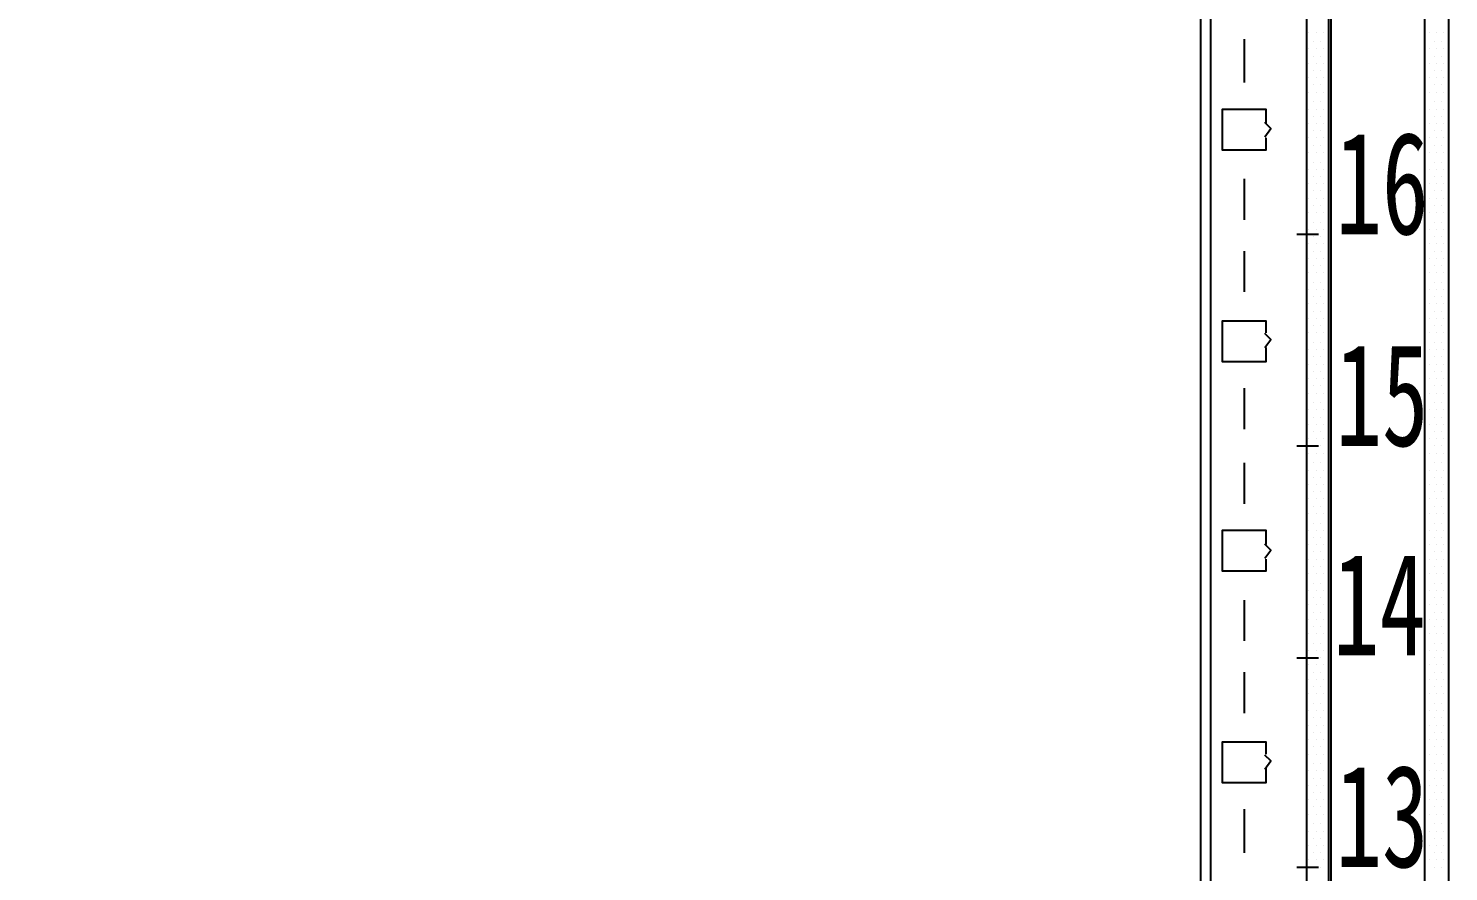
# Model space of a CAD drawing. Header units: metres. Extents: x 17 to 1264, y 17 to 859.
# Drawn here: x 392.8 to 477.8, y 272.6 to 323.1 of the extents above; entities that cross this region are included whole.
import ezdxf

# ---------------------------------------------------------------- set-up
doc = ezdxf.new("R2010")
doc.units = ezdxf.units.M
for name, color, linetype in [('LINES', 7, 'Continuous'), ('POLYLINES', 4, 'Continuous'), ('RECTS', 7, 'Continuous'), ('TEXTS', 3, 'Continuous')]:
    doc.layers.add(name, color=color, linetype=linetype)

msp = doc.modelspace()

# ---------------------------------------------------------------- linework, layer by layer
at = {"layer": 'LINES'}
for p, q in [((462.95, 121.54), (462.95, 716.83)), ((465.55, 322.42), (465.55, 319.82)), ((469.43, 322.85), (469.43, 322.85)), ((469.87, 322.85), (469.87, 322.85)), ((470.3, 322.85), (470.3, 322.85)), ((476.63, 322.85), (476.63, 322.85)), ((477.07, 322.85), (477.07, 322.85)), ((477.5, 322.85), (477.5, 322.85)), ((469.43, 321.84), (469.43, 321.84)), ((469.72, 322.27), (469.72, 322.27)), ((469.87, 321.84), (469.87, 321.84)), ((470.15, 322.27), (470.15, 322.27)), ((470.3, 321.84), (470.3, 321.84)), ((470.59, 322.27), (470.59, 322.27)), ((476.35, 322.27), (476.35, 322.27)), ((476.63, 321.84), (476.63, 321.84)), ((476.92, 322.27), (476.92, 322.27)), ((477.07, 321.84), (477.07, 321.84)), ((477.35, 322.27), (477.35, 322.27)), ((477.5, 321.84), (477.5, 321.84)), ((469.43, 320.98), (469.43, 320.98)), ((469.72, 321.41), (469.72, 321.41)), ((469.87, 320.98), (469.87, 320.98)), ((470.15, 321.41), (470.15, 321.41)), ((470.3, 320.98), (470.3, 320.98)), ((470.59, 321.41), (470.59, 321.41)), ((476.35, 321.41), (476.35, 321.41)), ((476.63, 320.98), (476.63, 320.98)), ((476.92, 321.41), (476.92, 321.41)), ((477.07, 320.98), (477.07, 320.98)), ((477.35, 321.41), (477.35, 321.41)), ((477.5, 320.98), (477.5, 320.98)), ((469.43, 320.11), (469.43, 320.11)), ((469.72, 320.54), (469.72, 320.54)), ((469.87, 320.11), (469.87, 320.11)), ((470.15, 320.54), (470.15, 320.54)), ((470.3, 320.11), (470.3, 320.11)), ((470.59, 320.54), (470.59, 320.54)), ((476.35, 320.54), (476.35, 320.54)), ((476.63, 320.11), (476.63, 320.11)), ((476.92, 320.54), (476.92, 320.54)), ((477.07, 320.11), (477.07, 320.11)), ((477.35, 320.54), (477.35, 320.54)), ((477.5, 320.11), (477.5, 320.11)), ((469.43, 319.25), (469.43, 319.25)), ((469.72, 319.68), (469.72, 319.68)), ((469.87, 319.25), (469.87, 319.25)), ((470.15, 319.68), (470.15, 319.68)), ((470.3, 319.25), (470.3, 319.25)), ((470.59, 319.68), (470.59, 319.68)), ((476.35, 319.68), (476.35, 319.68)), ((476.63, 319.25), (476.63, 319.25)), ((476.92, 319.68), (476.92, 319.68)), ((477.07, 319.25), (477.07, 319.25)), ((477.35, 319.68), (477.35, 319.68)), ((477.5, 319.25), (477.5, 319.25)), ((469.43, 318.24), (469.43, 318.24)), ((469.72, 318.67), (469.72, 318.67)), ((469.87, 318.24), (469.87, 318.24)), ((470.15, 318.67), (470.15, 318.67)), ((470.3, 318.24), (470.3, 318.24)), ((470.59, 318.67), (470.59, 318.67)), ((476.35, 318.67), (476.35, 318.67)), ((476.63, 318.24), (476.63, 318.24)), ((476.92, 318.67), (476.92, 318.67)), ((477.07, 318.24), (477.07, 318.24)), ((477.35, 318.67), (477.35, 318.67)), ((477.5, 318.24), (477.5, 318.24)), ((469.43, 317.38), (469.43, 317.38)), ((469.72, 317.81), (469.72, 317.81)), ((469.87, 317.38), (469.87, 317.38)), ((470.15, 317.81), (470.15, 317.81)), ((470.3, 317.38), (470.3, 317.38)), ((470.59, 317.81), (470.59, 317.81)), ((476.35, 317.81), (476.35, 317.81)), ((476.63, 317.38), (476.63, 317.38)), ((476.92, 317.81), (476.92, 317.81)), ((477.07, 317.38), (477.07, 317.38)), ((477.35, 317.81), (477.35, 317.81)), ((477.5, 317.38), (477.5, 317.38)), ((469.43, 316.51), (469.43, 316.51)), ((469.72, 316.94), (469.72, 316.94)), ((469.87, 316.51), (469.87, 316.51)), ((470.15, 316.94), (470.15, 316.94)), ((470.3, 316.51), (470.3, 316.51)), ((470.59, 316.94), (470.59, 316.94)), ((476.35, 316.94), (476.35, 316.94)), ((476.63, 316.51), (476.63, 316.51)), ((476.92, 316.94), (476.92, 316.94)), ((477.07, 316.51), (477.07, 316.51)), ((477.35, 316.94), (477.35, 316.94)), ((477.5, 316.51), (477.5, 316.51)), ((469.43, 315.65), (469.43, 315.65)), ((469.72, 316.08), (469.72, 316.08)), ((469.87, 315.65), (469.87, 315.65)), ((470.15, 316.08), (470.15, 316.08)), ((470.3, 315.65), (470.3, 315.65)), ((470.59, 316.08), (470.59, 316.08)), ((476.35, 316.08), (476.35, 316.08)), ((476.63, 315.65), (476.63, 315.65)), ((476.92, 316.08), (476.92, 316.08)), ((477.07, 315.65), (477.07, 315.65)), ((477.35, 316.08), (477.35, 316.08)), ((477.5, 315.65), (477.5, 315.65)), ((469.43, 314.64), (469.43, 314.64)), ((469.72, 315.07), (469.72, 315.07)), ((469.87, 314.64), (469.87, 314.64)), ((470.15, 315.07), (470.15, 315.07)), ((470.3, 314.64), (470.3, 314.64)), ((470.59, 315.07), (470.59, 315.07)), ((476.35, 315.07), (476.35, 315.07)), ((476.63, 314.64), (476.63, 314.64)), ((476.92, 315.07), (476.92, 315.07)), ((477.07, 314.64), (477.07, 314.64)), ((477.35, 315.07), (477.35, 315.07)), ((477.5, 314.64), (477.5, 314.64)), ((465.55, 314.06), (465.55, 311.62)), ((469.43, 313.78), (469.43, 313.78)), ((469.72, 314.21), (469.72, 314.21)), ((469.87, 313.78), (469.87, 313.78)), ((470.15, 314.21), (470.15, 314.21)), ((470.3, 313.78), (470.3, 313.78)), ((470.59, 314.21), (470.59, 314.21)), ((476.35, 314.21), (476.35, 314.21)), ((476.63, 313.78), (476.63, 313.78)), ((476.92, 314.21), (476.92, 314.21)), ((477.07, 313.78), (477.07, 313.78)), ((477.35, 314.21), (477.35, 314.21)), ((477.5, 313.78), (477.5, 313.78)), ((469.72, 313.34), (469.72, 313.34)), ((470.15, 313.34), (470.15, 313.34)), ((470.59, 313.34), (470.59, 313.34)), ((476.35, 313.34), (476.35, 313.34)), ((476.92, 313.34), (476.92, 313.34)), ((477.35, 313.34), (477.35, 313.34)), ((469.43, 312.91), (469.43, 312.91)), ((469.72, 312.48), (469.72, 312.48)), ((469.87, 312.91), (469.87, 312.91)), ((470.15, 312.48), (470.15, 312.48)), ((470.3, 312.91), (470.3, 312.91)), ((470.59, 312.48), (470.59, 312.48)), ((476.35, 312.48), (476.35, 312.48)), ((476.63, 312.91), (476.63, 312.91)), ((476.92, 312.48), (476.92, 312.48)), ((477.07, 312.91), (477.07, 312.91)), ((477.35, 312.48), (477.35, 312.48)), ((477.5, 312.91), (477.5, 312.91)), ((469.43, 312.05), (469.43, 312.05)), ((469.72, 311.47), (469.72, 311.47)), ((469.87, 312.05), (469.87, 312.05)), ((470.15, 311.47), (470.15, 311.47)), ((470.3, 312.05), (470.3, 312.05)), ((470.59, 311.47), (470.59, 311.47)), ((476.35, 311.47), (476.35, 311.47)), ((476.63, 312.05), (476.63, 312.05)), ((476.92, 311.47), (476.92, 311.47)), ((477.07, 312.05), (477.07, 312.05)), ((477.35, 311.47), (477.35, 311.47)), ((477.5, 312.05), (477.5, 312.05)), ((468.71, 310.75), (470.01, 310.75)), ((469.43, 311.04), (469.43, 311.04)), ((469.72, 310.61), (469.72, 310.61)), ((469.87, 311.04), (469.87, 311.04)), ((470.15, 310.61), (470.15, 310.61)), ((470.3, 311.04), (470.3, 311.04)), ((470.59, 310.61), (470.59, 310.61)), ((476.35, 310.61), (476.35, 310.61)), ((476.63, 311.04), (476.63, 311.04)), ((476.92, 310.61), (476.92, 310.61)), ((477.07, 311.04), (477.07, 311.04)), ((477.35, 310.61), (477.35, 310.61)), ((477.5, 311.04), (477.5, 311.04)), ((465.55, 309.74), (465.55, 307.3)), ((469.43, 310.18), (469.43, 310.18)), ((469.72, 309.74), (469.72, 309.74)), ((469.87, 310.18), (469.87, 310.18)), ((470.15, 309.74), (470.15, 309.74)), ((470.3, 310.18), (470.3, 310.18)), ((470.59, 309.74), (470.59, 309.74)), ((476.35, 309.74), (476.35, 309.74)), ((476.63, 310.18), (476.63, 310.18)), ((476.92, 309.74), (476.92, 309.74)), ((477.07, 310.18), (477.07, 310.18)), ((477.35, 309.74), (477.35, 309.74)), ((477.5, 310.18), (477.5, 310.18)), ((469.43, 309.31), (469.43, 309.31)), ((469.72, 308.88), (469.72, 308.88)), ((469.87, 309.31), (469.87, 309.31)), ((470.15, 308.88), (470.15, 308.88)), ((470.3, 309.31), (470.3, 309.31)), ((470.59, 308.88), (470.59, 308.88)), ((476.35, 308.88), (476.35, 308.88)), ((476.63, 309.31), (476.63, 309.31)), ((476.92, 308.88), (476.92, 308.88)), ((477.07, 309.31), (477.07, 309.31)), ((477.35, 308.88), (477.35, 308.88)), ((477.5, 309.31), (477.5, 309.31)), ((469.43, 308.45), (469.43, 308.45)), ((469.72, 307.87), (469.72, 307.87)), ((469.87, 308.45), (469.87, 308.45)), ((470.15, 307.87), (470.15, 307.87)), ((470.3, 308.45), (470.3, 308.45)), ((470.59, 307.87), (470.59, 307.87)), ((476.35, 307.87), (476.35, 307.87)), ((476.63, 308.45), (476.63, 308.45)), ((476.92, 307.87), (476.92, 307.87)), ((477.07, 308.45), (477.07, 308.45)), ((477.35, 307.87), (477.35, 307.87)), ((477.5, 308.45), (477.5, 308.45)), ((469.43, 307.44), (469.43, 307.44)), ((469.72, 307.01), (469.72, 307.01)), ((469.87, 307.44), (469.87, 307.44)), ((470.15, 307.01), (470.15, 307.01)), ((470.3, 307.44), (470.3, 307.44)), ((470.59, 307.01), (470.59, 307.01)), ((476.35, 307.01), (476.35, 307.01)), ((476.63, 307.44), (476.63, 307.44)), ((476.92, 307.01), (476.92, 307.01)), ((477.07, 307.44), (477.07, 307.44)), ((477.35, 307.01), (477.35, 307.01)), ((477.5, 307.44), (477.5, 307.44)), ((469.43, 306.58), (469.43, 306.58)), ((469.72, 306.14), (469.72, 306.14)), ((469.87, 306.58), (469.87, 306.58)), ((470.15, 306.14), (470.15, 306.14)), ((470.3, 306.58), (470.3, 306.58)), ((470.59, 306.14), (470.59, 306.14)), ((476.35, 306.14), (476.35, 306.14)), ((476.63, 306.58), (476.63, 306.58)), ((476.92, 306.14), (476.92, 306.14)), ((477.07, 306.58), (477.07, 306.58)), ((477.35, 306.14), (477.35, 306.14)), ((477.5, 306.58), (477.5, 306.58)), ((469.43, 305.71), (469.43, 305.71)), ((469.72, 305.28), (469.72, 305.28)), ((469.87, 305.71), (469.87, 305.71)), ((470.15, 305.28), (470.15, 305.28)), ((470.3, 305.71), (470.3, 305.71)), ((470.59, 305.28), (470.59, 305.28)), ((476.35, 305.28), (476.35, 305.28)), ((476.63, 305.71), (476.63, 305.71)), ((476.92, 305.28), (476.92, 305.28)), ((477.07, 305.71), (477.07, 305.71)), ((477.35, 305.28), (477.35, 305.28)), ((477.5, 305.71), (477.5, 305.71)), ((469.43, 304.85), (469.43, 304.85)), ((469.87, 304.85), (469.87, 304.85)), ((470.3, 304.85), (470.3, 304.85)), ((476.63, 304.85), (476.63, 304.85)), ((477.07, 304.85), (477.07, 304.85)), ((477.5, 304.85), (477.5, 304.85)), ((469.43, 303.84), (469.43, 303.84)), ((469.72, 304.27), (469.72, 304.27)), ((469.87, 303.84), (469.87, 303.84)), ((470.15, 304.27), (470.15, 304.27)), ((470.3, 303.84), (470.3, 303.84)), ((470.59, 304.27), (470.59, 304.27)), ((476.35, 304.27), (476.35, 304.27)), ((476.63, 303.84), (476.63, 303.84)), ((476.92, 304.27), (476.92, 304.27)), ((477.07, 303.84), (477.07, 303.84)), ((477.35, 304.27), (477.35, 304.27)), ((477.5, 303.84), (477.5, 303.84)), ((469.43, 302.98), (469.43, 302.98)), ((469.72, 303.41), (469.72, 303.41)), ((469.87, 302.98), (469.87, 302.98)), ((470.15, 303.41), (470.15, 303.41)), ((470.3, 302.98), (470.3, 302.98)), ((470.59, 303.41), (470.59, 303.41)), ((476.35, 303.41), (476.35, 303.41)), ((476.63, 302.98), (476.63, 302.98)), ((476.92, 303.41), (476.92, 303.41)), ((477.07, 302.98), (477.07, 302.98)), ((477.35, 303.41), (477.35, 303.41)), ((477.5, 302.98), (477.5, 302.98)), ((469.43, 302.11), (469.43, 302.11)), ((469.72, 302.54), (469.72, 302.54)), ((469.87, 302.11), (469.87, 302.11)), ((470.15, 302.54), (470.15, 302.54)), ((470.3, 302.11), (470.3, 302.11)), ((470.59, 302.54), (470.59, 302.54)), ((476.35, 302.54), (476.35, 302.54)), ((476.63, 302.11), (476.63, 302.11)), ((476.92, 302.54), (476.92, 302.54)), ((477.07, 302.11), (477.07, 302.11)), ((477.35, 302.54), (477.35, 302.54)), ((477.5, 302.11), (477.5, 302.11)), ((465.55, 301.54), (465.55, 299.09)), ((469.43, 301.25), (469.43, 301.25)), ((469.72, 301.68), (469.72, 301.68)), ((469.87, 301.25), (469.87, 301.25)), ((470.15, 301.68), (470.15, 301.68)), ((470.3, 301.25), (470.3, 301.25)), ((470.59, 301.68), (470.59, 301.68)), ((476.35, 301.68), (476.35, 301.68)), ((476.63, 301.25), (476.63, 301.25)), ((476.92, 301.68), (476.92, 301.68)), ((477.07, 301.25), (477.07, 301.25)), ((477.35, 301.68), (477.35, 301.68)), ((477.5, 301.25), (477.5, 301.25)), ((469.43, 300.24), (469.43, 300.24)), ((469.72, 300.67), (469.72, 300.67)), ((469.87, 300.24), (469.87, 300.24)), ((470.15, 300.67), (470.15, 300.67)), ((470.3, 300.24), (470.3, 300.24)), ((470.59, 300.67), (470.59, 300.67)), ((476.35, 300.67), (476.35, 300.67)), ((476.63, 300.24), (476.63, 300.24)), ((476.92, 300.67), (476.92, 300.67)), ((477.07, 300.24), (477.07, 300.24)), ((477.35, 300.67), (477.35, 300.67)), ((477.5, 300.24), (477.5, 300.24)), ((469.43, 299.38), (469.43, 299.38)), ((469.72, 299.81), (469.72, 299.81)), ((469.87, 299.38), (469.87, 299.38)), ((470.15, 299.81), (470.15, 299.81)), ((470.3, 299.38), (470.3, 299.38)), ((470.59, 299.81), (470.59, 299.81)), ((476.35, 299.81), (476.35, 299.81)), ((476.63, 299.38), (476.63, 299.38)), ((476.92, 299.81), (476.92, 299.81)), ((477.07, 299.38), (477.07, 299.38)), ((477.35, 299.81), (477.35, 299.81)), ((477.5, 299.38), (477.5, 299.38)), ((469.43, 298.51), (469.43, 298.51)), ((469.72, 298.94), (469.72, 298.94)), ((469.87, 298.51), (469.87, 298.51)), ((470.15, 298.94), (470.15, 298.94)), ((470.3, 298.51), (470.3, 298.51)), ((470.59, 298.94), (470.59, 298.94)), ((476.35, 298.94), (476.35, 298.94)), ((476.63, 298.51), (476.63, 298.51)), ((476.92, 298.94), (476.92, 298.94)), ((477.07, 298.51), (477.07, 298.51)), ((477.35, 298.94), (477.35, 298.94)), ((477.5, 298.51), (477.5, 298.51)), ((468.71, 298.08), (470.01, 298.08)), ((469.43, 297.65), (469.43, 297.65)), ((469.72, 298.08), (469.72, 298.08)), ((469.87, 297.65), (469.87, 297.65)), ((470.15, 298.08), (470.15, 298.08)), ((470.3, 297.65), (470.3, 297.65)), ((470.59, 298.08), (470.59, 298.08)), ((476.35, 298.08), (476.35, 298.08)), ((476.63, 297.65), (476.63, 297.65)), ((476.92, 298.08), (476.92, 298.08)), ((477.07, 297.65), (477.07, 297.65)), ((477.35, 298.08), (477.35, 298.08)), ((477.5, 297.65), (477.5, 297.65)), ((465.55, 297.07), (465.55, 294.62)), ((469.72, 297.07), (469.72, 297.07)), ((470.15, 297.07), (470.15, 297.07)), ((470.59, 297.07), (470.59, 297.07)), ((476.35, 297.07), (476.35, 297.07)), ((476.92, 297.07), (476.92, 297.07)), ((477.35, 297.07), (477.35, 297.07)), ((469.43, 296.64), (469.43, 296.64)), ((469.72, 296.21), (469.72, 296.21)), ((469.87, 296.64), (469.87, 296.64)), ((470.15, 296.21), (470.15, 296.21)), ((470.3, 296.64), (470.3, 296.64)), ((470.59, 296.21), (470.59, 296.21)), ((476.35, 296.21), (476.35, 296.21)), ((476.63, 296.64), (476.63, 296.64)), ((476.92, 296.21), (476.92, 296.21)), ((477.07, 296.64), (477.07, 296.64)), ((477.35, 296.21), (477.35, 296.21)), ((477.5, 296.64), (477.5, 296.64)), ((469.43, 295.78), (469.43, 295.78)), ((469.72, 295.34), (469.72, 295.34)), ((469.87, 295.78), (469.87, 295.78)), ((470.15, 295.34), (470.15, 295.34)), ((470.3, 295.78), (470.3, 295.78)), ((470.59, 295.34), (470.59, 295.34)), ((476.35, 295.34), (476.35, 295.34)), ((476.63, 295.78), (476.63, 295.78)), ((476.92, 295.34), (476.92, 295.34)), ((477.07, 295.78), (477.07, 295.78)), ((477.35, 295.34), (477.35, 295.34)), ((477.5, 295.78), (477.5, 295.78)), ((469.43, 294.91), (469.43, 294.91)), ((469.72, 294.48), (469.72, 294.48)), ((469.87, 294.91), (469.87, 294.91)), ((470.15, 294.48), (470.15, 294.48)), ((470.3, 294.91), (470.3, 294.91)), ((470.59, 294.48), (470.59, 294.48)), ((476.35, 294.48), (476.35, 294.48)), ((476.63, 294.91), (476.63, 294.91)), ((476.92, 294.48), (476.92, 294.48)), ((477.07, 294.91), (477.07, 294.91)), ((477.35, 294.48), (477.35, 294.48)), ((477.5, 294.91), (477.5, 294.91)), ((469.43, 294.05), (469.43, 294.05)), ((469.72, 293.47), (469.72, 293.47)), ((469.87, 294.05), (469.87, 294.05)), ((470.15, 293.47), (470.15, 293.47)), ((470.3, 294.05), (470.3, 294.05)), ((470.59, 293.47), (470.59, 293.47)), ((476.35, 293.47), (476.35, 293.47)), ((476.63, 294.05), (476.63, 294.05)), ((476.92, 293.47), (476.92, 293.47)), ((477.07, 294.05), (477.07, 294.05)), ((477.35, 293.47), (477.35, 293.47)), ((477.5, 294.05), (477.5, 294.05)), ((469.43, 293.04), (469.43, 293.04)), ((469.72, 292.61), (469.72, 292.61)), ((469.87, 293.04), (469.87, 293.04)), ((470.15, 292.61), (470.15, 292.61)), ((470.3, 293.04), (470.3, 293.04)), ((470.59, 292.61), (470.59, 292.61)), ((476.35, 292.61), (476.35, 292.61)), ((476.63, 293.04), (476.63, 293.04)), ((476.92, 292.61), (476.92, 292.61)), ((477.07, 293.04), (477.07, 293.04)), ((477.35, 292.61), (477.35, 292.61)), ((477.5, 293.04), (477.5, 293.04)), ((469.43, 292.18), (469.43, 292.18)), ((469.72, 291.74), (469.72, 291.74)), ((469.87, 292.18), (469.87, 292.18)), ((470.15, 291.74), (470.15, 291.74)), ((470.3, 292.18), (470.3, 292.18)), ((470.59, 291.74), (470.59, 291.74)), ((476.35, 291.74), (476.35, 291.74)), ((476.63, 292.18), (476.63, 292.18)), ((476.92, 291.74), (476.92, 291.74)), ((477.07, 292.18), (477.07, 292.18)), ((477.35, 291.74), (477.35, 291.74)), ((477.5, 292.18), (477.5, 292.18)), ((469.43, 291.31), (469.43, 291.31)), ((469.72, 290.88), (469.72, 290.88)), ((469.87, 291.31), (469.87, 291.31)), ((470.15, 290.88), (470.15, 290.88)), ((470.3, 291.31), (470.3, 291.31)), ((470.59, 290.88), (470.59, 290.88)), ((476.35, 290.88), (476.35, 290.88)), ((476.63, 291.31), (476.63, 291.31)), ((476.92, 290.88), (476.92, 290.88)), ((477.07, 291.31), (477.07, 291.31)), ((477.35, 290.88), (477.35, 290.88)), ((477.5, 291.31), (477.5, 291.31)), ((469.43, 290.45), (469.43, 290.45)), ((469.87, 290.45), (469.87, 290.45)), ((470.3, 290.45), (470.3, 290.45)), ((476.63, 290.45), (476.63, 290.45)), ((477.07, 290.45), (477.07, 290.45)), ((477.5, 290.45), (477.5, 290.45)), ((469.43, 289.44), (469.43, 289.44)), ((469.72, 289.87), (469.72, 289.87)), ((469.87, 289.44), (469.87, 289.44)), ((470.15, 289.87), (470.15, 289.87)), ((470.3, 289.44), (470.3, 289.44)), ((470.59, 289.87), (470.59, 289.87)), ((476.35, 289.87), (476.35, 289.87)), ((476.63, 289.44), (476.63, 289.44)), ((476.92, 289.87), (476.92, 289.87)), ((477.07, 289.44), (477.07, 289.44)), ((477.35, 289.87), (477.35, 289.87)), ((477.5, 289.44), (477.5, 289.44)), ((465.55, 288.86), (465.55, 286.42)), ((469.43, 288.58), (469.43, 288.58)), ((469.72, 289.01), (469.72, 289.01)), ((469.87, 288.58), (469.87, 288.58)), ((470.15, 289.01), (470.15, 289.01)), ((470.3, 288.58), (470.3, 288.58)), ((470.59, 289.01), (470.59, 289.01)), ((476.35, 289.01), (476.35, 289.01)), ((476.63, 288.58), (476.63, 288.58)), ((476.92, 289.01), (476.92, 289.01)), ((477.07, 288.58), (477.07, 288.58)), ((477.35, 289.01), (477.35, 289.01)), ((477.5, 288.58), (477.5, 288.58)), ((469.43, 287.71), (469.43, 287.71)), ((469.72, 288.14), (469.72, 288.14)), ((469.87, 287.71), (469.87, 287.71)), ((470.15, 288.14), (470.15, 288.14)), ((470.3, 287.71), (470.3, 287.71)), ((470.59, 288.14), (470.59, 288.14)), ((476.35, 288.14), (476.35, 288.14)), ((476.63, 287.71), (476.63, 287.71)), ((476.92, 288.14), (476.92, 288.14)), ((477.07, 287.71), (477.07, 287.71)), ((477.35, 288.14), (477.35, 288.14)), ((477.5, 287.71), (477.5, 287.71)), ((469.43, 286.85), (469.43, 286.85)), ((469.72, 287.28), (469.72, 287.28)), ((469.87, 286.85), (469.87, 286.85)), ((470.15, 287.28), (470.15, 287.28)), ((470.3, 286.85), (470.3, 286.85)), ((470.59, 287.28), (470.59, 287.28)), ((476.35, 287.28), (476.35, 287.28)), ((476.63, 286.85), (476.63, 286.85)), ((476.92, 287.28), (476.92, 287.28)), ((477.07, 286.85), (477.07, 286.85)), ((477.35, 287.28), (477.35, 287.28)), ((477.5, 286.85), (477.5, 286.85)), ((469.43, 285.84), (469.43, 285.84)), ((469.72, 286.27), (469.72, 286.27)), ((469.87, 285.84), (469.87, 285.84)), ((470.15, 286.27), (470.15, 286.27)), ((470.3, 285.84), (470.3, 285.84)), ((470.59, 286.27), (470.59, 286.27)), ((476.35, 286.27), (476.35, 286.27)), ((476.63, 285.84), (476.63, 285.84)), ((476.92, 286.27), (476.92, 286.27)), ((477.07, 285.84), (477.07, 285.84)), ((477.35, 286.27), (477.35, 286.27)), ((477.5, 285.84), (477.5, 285.84)), ((468.71, 285.41), (470.01, 285.41)), ((469.43, 284.98), (469.43, 284.98)), ((469.72, 285.41), (469.72, 285.41)), ((469.87, 284.98), (469.87, 284.98)), ((470.15, 285.41), (470.15, 285.41)), ((470.3, 284.98), (470.3, 284.98)), ((470.59, 285.41), (470.59, 285.41)), ((476.35, 285.41), (476.35, 285.41)), ((476.63, 284.98), (476.63, 284.98)), ((476.92, 285.41), (476.92, 285.41)), ((477.07, 284.98), (477.07, 284.98)), ((477.35, 285.41), (477.35, 285.41)), ((477.5, 284.98), (477.5, 284.98)), ((465.55, 284.54), (465.55, 282.1)), ((469.43, 284.11), (469.43, 284.11)), ((469.72, 284.54), (469.72, 284.54)), ((469.87, 284.11), (469.87, 284.11)), ((470.15, 284.54), (470.15, 284.54)), ((470.3, 284.11), (470.3, 284.11)), ((470.59, 284.54), (470.59, 284.54)), ((476.35, 284.54), (476.35, 284.54)), ((476.63, 284.11), (476.63, 284.11)), ((476.92, 284.54), (476.92, 284.54)), ((477.07, 284.11), (477.07, 284.11)), ((477.35, 284.54), (477.35, 284.54)), ((477.5, 284.11), (477.5, 284.11)), ((469.43, 283.25), (469.43, 283.25)), ((469.72, 283.68), (469.72, 283.68)), ((469.87, 283.25), (469.87, 283.25)), ((470.15, 283.68), (470.15, 283.68)), ((470.3, 283.25), (470.3, 283.25)), ((470.59, 283.68), (470.59, 283.68)), ((476.35, 283.68), (476.35, 283.68)), ((476.63, 283.25), (476.63, 283.25)), ((476.92, 283.68), (476.92, 283.68)), ((477.07, 283.25), (477.07, 283.25)), ((477.35, 283.68), (477.35, 283.68)), ((477.5, 283.25), (477.5, 283.25)), ((469.72, 282.67), (469.72, 282.67)), ((470.15, 282.67), (470.15, 282.67)), ((470.59, 282.67), (470.59, 282.67)), ((476.35, 282.67), (476.35, 282.67)), ((476.92, 282.67), (476.92, 282.67)), ((477.35, 282.67), (477.35, 282.67)), ((469.43, 282.24), (469.43, 282.24)), ((469.72, 281.81), (469.72, 281.81)), ((469.87, 282.24), (469.87, 282.24)), ((470.15, 281.81), (470.15, 281.81)), ((470.3, 282.24), (470.3, 282.24)), ((470.59, 281.81), (470.59, 281.81)), ((476.35, 281.81), (476.35, 281.81)), ((476.63, 282.24), (476.63, 282.24)), ((476.92, 281.81), (476.92, 281.81)), ((477.07, 282.24), (477.07, 282.24)), ((477.35, 281.81), (477.35, 281.81)), ((477.5, 282.24), (477.5, 282.24)), ((469.43, 281.38), (469.43, 281.38)), ((469.72, 280.94), (469.72, 280.94)), ((469.87, 281.38), (469.87, 281.38)), ((470.15, 280.94), (470.15, 280.94)), ((470.3, 281.38), (470.3, 281.38)), ((470.59, 280.94), (470.59, 280.94)), ((476.35, 280.94), (476.35, 280.94)), ((476.63, 281.38), (476.63, 281.38)), ((476.92, 280.94), (476.92, 280.94)), ((477.07, 281.38), (477.07, 281.38)), ((477.35, 280.94), (477.35, 280.94)), ((477.5, 281.38), (477.5, 281.38)), ((469.43, 280.51), (469.43, 280.51)), ((469.72, 280.08), (469.72, 280.08)), ((469.87, 280.51), (469.87, 280.51)), ((470.15, 280.08), (470.15, 280.08)), ((470.3, 280.51), (470.3, 280.51)), ((470.59, 280.08), (470.59, 280.08)), ((476.35, 280.08), (476.35, 280.08)), ((476.63, 280.51), (476.63, 280.51)), ((476.92, 280.08), (476.92, 280.08)), ((477.07, 280.51), (477.07, 280.51)), ((477.35, 280.08), (477.35, 280.08)), ((477.5, 280.51), (477.5, 280.51)), ((469.43, 279.65), (469.43, 279.65)), ((469.72, 279.07), (469.72, 279.07)), ((469.87, 279.65), (469.87, 279.65)), ((470.15, 279.07), (470.15, 279.07)), ((470.3, 279.65), (470.3, 279.65)), ((470.59, 279.07), (470.59, 279.07)), ((476.35, 279.07), (476.35, 279.07)), ((476.63, 279.65), (476.63, 279.65)), ((476.92, 279.07), (476.92, 279.07)), ((477.07, 279.65), (477.07, 279.65)), ((477.35, 279.07), (477.35, 279.07)), ((477.5, 279.65), (477.5, 279.65)), ((469.43, 278.64), (469.43, 278.64)), ((469.72, 278.21), (469.72, 278.21)), ((469.87, 278.64), (469.87, 278.64)), ((470.15, 278.21), (470.15, 278.21)), ((470.3, 278.64), (470.3, 278.64)), ((470.59, 278.21), (470.59, 278.21)), ((476.35, 278.21), (476.35, 278.21)), ((476.63, 278.64), (476.63, 278.64)), ((476.92, 278.21), (476.92, 278.21)), ((477.07, 278.64), (477.07, 278.64)), ((477.35, 278.21), (477.35, 278.21)), ((477.5, 278.64), (477.5, 278.64)), ((469.43, 277.78), (469.43, 277.78)), ((469.72, 277.34), (469.72, 277.34)), ((469.87, 277.78), (469.87, 277.78)), ((470.15, 277.34), (470.15, 277.34)), ((470.3, 277.78), (470.3, 277.78)), ((470.59, 277.34), (470.59, 277.34)), ((476.35, 277.34), (476.35, 277.34)), ((476.63, 277.78), (476.63, 277.78)), ((476.92, 277.34), (476.92, 277.34)), ((477.07, 277.78), (477.07, 277.78)), ((477.35, 277.34), (477.35, 277.34)), ((477.5, 277.78), (477.5, 277.78)), ((469.43, 276.91), (469.43, 276.91)), ((469.72, 276.48), (469.72, 276.48)), ((469.87, 276.91), (469.87, 276.91)), ((470.15, 276.48), (470.15, 276.48)), ((470.3, 276.91), (470.3, 276.91)), ((470.59, 276.48), (470.59, 276.48)), ((476.35, 276.48), (476.35, 276.48)), ((476.63, 276.91), (476.63, 276.91)), ((476.92, 276.48), (476.92, 276.48)), ((477.07, 276.91), (477.07, 276.91)), ((477.35, 276.48), (477.35, 276.48)), ((477.5, 276.91), (477.5, 276.91)), ((465.55, 276.34), (465.55, 273.74)), ((469.43, 276.05), (469.43, 276.05)), ((469.87, 276.05), (469.87, 276.05)), ((470.3, 276.05), (470.3, 276.05)), ((476.63, 276.05), (476.63, 276.05)), ((477.07, 276.05), (477.07, 276.05)), ((477.5, 276.05), (477.5, 276.05)), ((469.43, 275.04), (469.43, 275.04)), ((469.72, 275.47), (469.72, 275.47)), ((469.87, 275.04), (469.87, 275.04)), ((470.15, 275.47), (470.15, 275.47)), ((470.3, 275.04), (470.3, 275.04)), ((470.59, 275.47), (470.59, 275.47)), ((476.35, 275.47), (476.35, 275.47)), ((476.63, 275.04), (476.63, 275.04)), ((476.92, 275.47), (476.92, 275.47)), ((477.07, 275.04), (477.07, 275.04)), ((477.35, 275.47), (477.35, 275.47)), ((477.5, 275.04), (477.5, 275.04)), ((469.43, 274.18), (469.43, 274.18)), ((469.72, 274.61), (469.72, 274.61)), ((469.87, 274.18), (469.87, 274.18)), ((470.15, 274.61), (470.15, 274.61)), ((470.3, 274.18), (470.3, 274.18)), ((470.59, 274.61), (470.59, 274.61)), ((476.35, 274.61), (476.35, 274.61)), ((476.63, 274.18), (476.63, 274.18)), ((476.92, 274.61), (476.92, 274.61)), ((477.07, 274.18), (477.07, 274.18)), ((477.35, 274.61), (477.35, 274.61)), ((477.5, 274.18), (477.5, 274.18)), ((469.43, 273.31), (469.43, 273.31)), ((469.72, 273.74), (469.72, 273.74)), ((469.87, 273.31), (469.87, 273.31)), ((470.15, 273.74), (470.15, 273.74)), ((470.3, 273.31), (470.3, 273.31)), ((470.59, 273.74), (470.59, 273.74)), ((476.35, 273.74), (476.35, 273.74)), ((476.63, 273.31), (476.63, 273.31)), ((476.92, 273.74), (476.92, 273.74)), ((477.07, 273.31), (477.07, 273.31)), ((477.35, 273.74), (477.35, 273.74)), ((477.5, 273.31), (477.5, 273.31)), ((468.71, 272.88), (470.01, 272.88)), ((469.72, 272.88), (469.72, 272.88)), ((470.15, 272.88), (470.15, 272.88)), ((470.59, 272.88), (470.59, 272.88)), ((476.35, 272.88), (476.35, 272.88)), ((476.92, 272.88), (476.92, 272.88)), ((477.35, 272.88), (477.35, 272.88))]:
    msp.add_line(p, q, dxfattribs=at)
at = {"layer": 'POLYLINES'}
for points in [[(470.73, 718.42), (470.73, 574.85), (470.73, 121.54)], [(470.73, 718.42), (470.73, 574.85), (470.73, 121.54)], [(463.53, 699.55), (463.53, 560.59), (463.53, 121.54)], [(466.84, 316.51), (466.84, 315.79), (464.25, 315.79), (464.25, 318.24), (466.84, 318.24), (466.84, 317.38)], [(466.79, 316.58), (467.14, 317.08), (466.79, 317.43)], [(466.84, 303.98), (466.84, 303.12), (464.25, 303.12), (464.25, 305.57), (466.84, 305.57), (466.84, 304.85)], [(466.79, 303.97), (467.14, 304.46), (466.79, 304.82)], [(466.84, 291.31), (466.84, 290.59), (464.25, 290.59), (464.25, 293.04), (466.84, 293.04), (466.84, 292.18)], [(466.79, 291.36), (467.14, 291.85), (466.79, 292.21)], [(466.84, 278.78), (466.84, 277.92), (464.25, 277.92), (464.25, 280.37), (466.84, 280.37), (466.84, 279.65)], [(466.79, 278.74), (467.14, 279.24), (466.79, 279.59)]]:
    msp.add_lwpolyline(points, dxfattribs=at)
at = {"layer": 'RECTS'}
for points in [[(307.72, 732.67), (477.79, 732.67), (477.79, 109.01), (307.72, 109.01)], [(309.02, 731.23), (476.35, 731.23), (476.35, 110.45), (309.02, 110.45)], [(314.78, 718.42), (470.59, 718.42), (470.59, 120.1), (314.78, 120.1)], [(316.22, 716.83), (469.29, 716.83), (469.29, 121.54), (316.22, 121.54)]]:
    msp.add_lwpolyline(points, dxfattribs=at)

# ---------------------------------------------------------------- texts
at = {"layer": 'TEXTS', "width": 0.666667}
for s, p in [('16', (471.02, 310.75)), ('15', (471.02, 298.08)), ('14', (470.87, 285.55)), ('13', (471.02, 272.88))]:
    msp.add_text(s, height=6.13, dxfattribs=at).set_placement(p)

doc.saveas('drawing.dxf')
